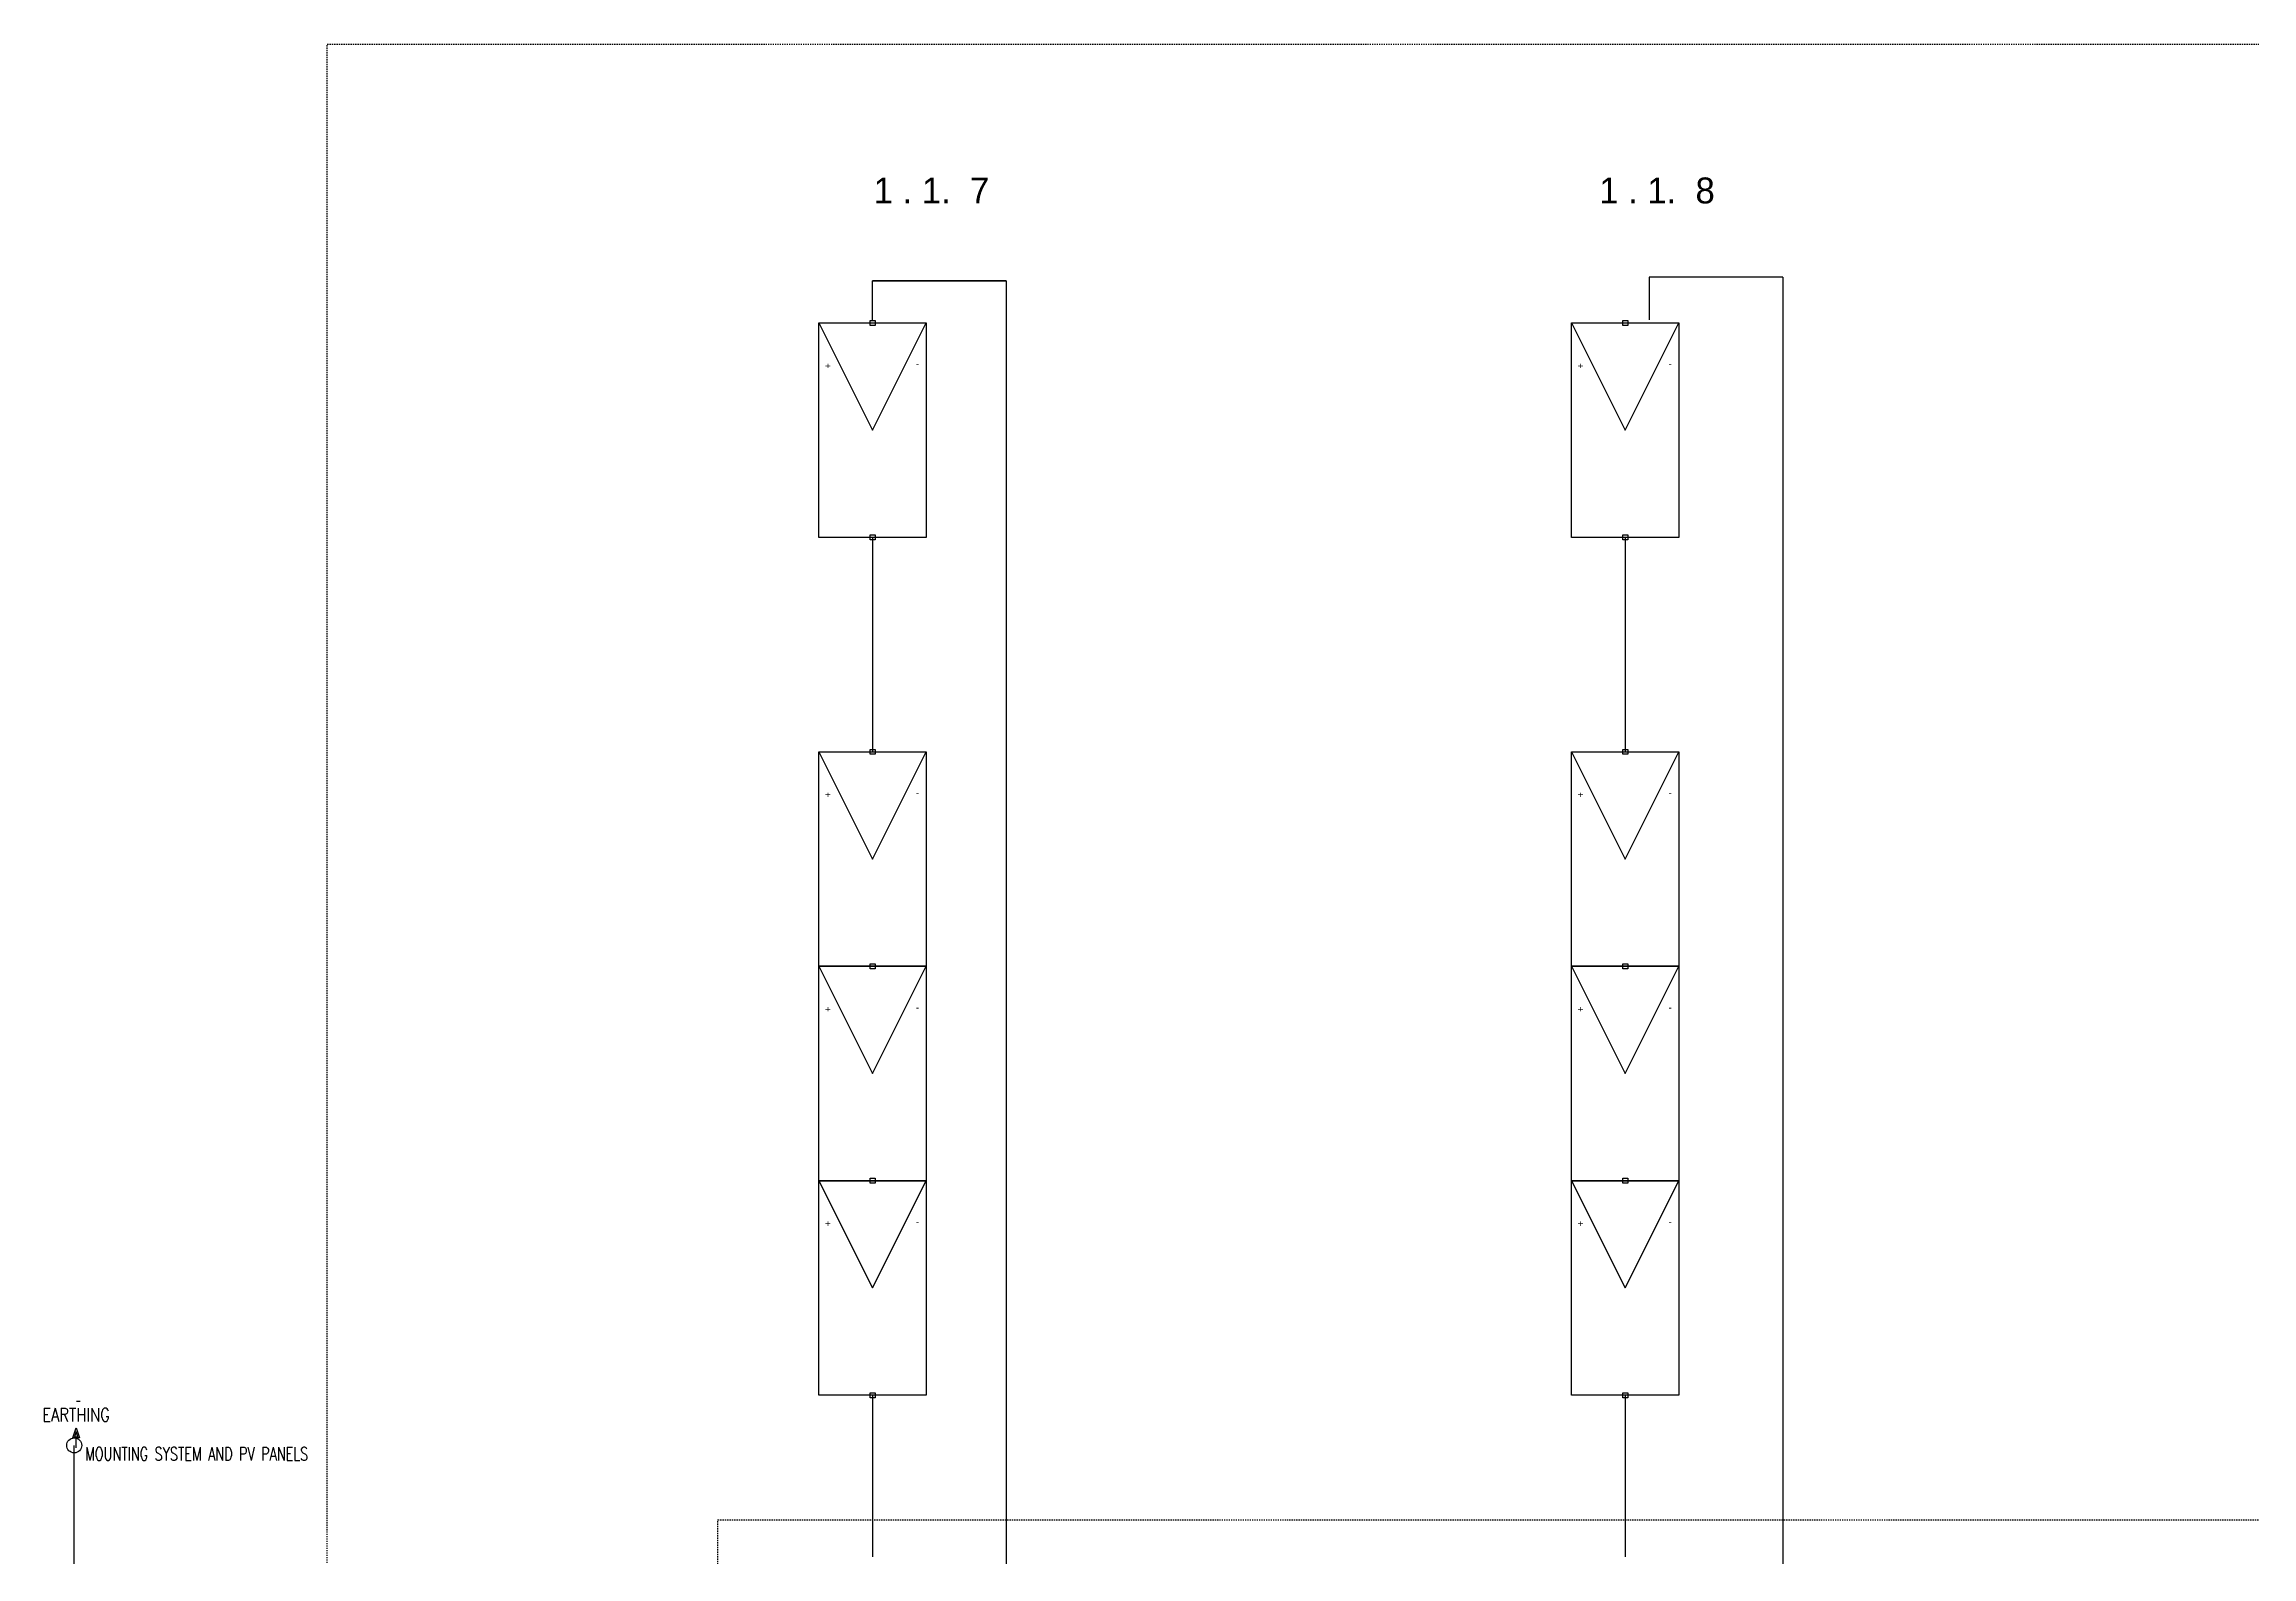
# Model space of a CAD drawing. Header units: inches. Extents: x -2552 to -899, y -1843 to 326.
# Drawn here: x -1649.4 to -1436.4, y -21.5 to 124.4 of the extents above; entities that cross this region are included whole.
import ezdxf
from ezdxf.enums import TextEntityAlignment as Align

# ---------------------------------------------------------------- set-up
doc = ezdxf.new("R2010")
doc.units = ezdxf.units.IN
doc.header["$MEASUREMENT"] = 0
doc.linetypes.add('HIDDEN2', pattern=[0.1875, 0.125, -0.0625])
for name, color, linetype in [('DESC', 1, 'Continuous'), ('GRN_12AWG', 3, 'Continuous'), ('GRY_20AWG', 9, 'Continuous'), ('LOCBOX', 92, 'HIDDEN2'), ('RED_10AWG', 1, 'Continuous'), ('SYMS', 7, 'Continuous'), ('WIREREF', 61, 'Continuous')]:
    doc.layers.add(name, color=color, linetype=linetype)
doc.styles.add('WD', font='romans.shx')

# ---------------------------------------------------------------- blocks, each defined once
blk = doc.blocks.new('HT0_01')
for p, q in [((-0.0625, 0.0625), (0.0625, 0.0625)), ((-0.0625, -0.0625), (-0.0625, 0.0625)), ((0.0625, 0.0625), (0.0625, -0.0625)), ((0.0625, -0.0625), (-0.0625, -0.0625))]:
    blk.add_line(p, q)
at = {"style": 'WD', "flags": 1}
for tag, p in [('X4TERM01', (-0.0625, 0)), ('X2TERM01', (0, 0.0625)), ('X1TERM01', (0.0625, 0)), ('X8TERM01', (0, -0.0625))]:
    blk.add_attdef(tag, p, '', height=0.01, dxfattribs=at)
blk = doc.blocks.new('PVM')
at = {"color": 5}
for p, q in [((2, 1), (1, 0.5)), ((1, 0.5), (2, 0))]:
    blk.add_line(p, q, dxfattribs=at)
blk.add_lwpolyline([(0, 1), (2, 1), (2, 0), (0, 0)], close=True, dxfattribs=at)
at = {"layer": 'SYMS', "color": 5, "xscale": 0.3699338068975089, "yscale": 0.3699338068975089, "zscale": 0.3699338068975089}
for p in [(0, 0.5), (2, 0.5)]:
    blk.add_blockref('HT0_01', p, dxfattribs=at)
at = {"color": 5, "char_height": 0.065, "attachment_point": 1}
for s, insert, rotation in [('+', (1.625, 0.883), 180), ('-', (1.57, 0.067), 90)]:
    blk.add_mtext_dynamic_manual_height_columns(s, width=0.09892, gutter_width=0.325, heights=[0], dxfattribs=dict(at, insert=insert, rotation=rotation))
blk = doc.blocks.new('VT0_02')
blk.add_circle((0, 0), 0.0699)
at = {"style": 'WD', "flags": 1}
for tag, p in [('X4TERM01', (-0.07, 0)), ('X2TERM01', (0, 0.07)), ('X1TERM01', (0.07, 0)), ('X8TERM01', (0, -0.07))]:
    blk.add_attdef(tag, p, '', height=0.01, dxfattribs=at)
blk = doc.blocks.new('HA1S2')
for points in [[(0, 0), (-0.031, 0), (0, 0.094), (0.031, 0), (0, 0)], [(-0.016, 0.011), (0.016, 0.011), (0, 0.058), (-0.016, 0.011)]]:
    blk.add_lwpolyline(points)
at = {"style": 'WD', "width": 0.8, "flags": 8}
blk.add_attdef('WIRENO', text='', height=0.125, dxfattribs=at).set_placement((0, 0.153), align=Align.CENTER)
at = {"style": 'WD', "flags": 1}
for tag, p in [('X8TERM01', (0, 0)), ('SIGCODE', (0.026, 0.066))]:
    blk.add_attdef(tag, p, '', height=0.01, dxfattribs=at)
at = {"style": 'WD', "width": 0.7}
for tag, p in [('XREF', (0.084, -0.036)), ('DESC1', (0.084, -0.211))]:
    blk.add_attdef(tag, p, '', height=0.125, dxfattribs=at)

msp = doc.modelspace()

# ---------------------------------------------------------------- linework, layer by layer
at = {"layer": 'GRN_12AWG', "lineweight": 30}
msp.add_line((-1646.52729, -104.27802), (-1646.52729, -10.77312), dxfattribs=at)
at = {"layer": 'GRY_20AWG', "lineweight": 30}
for p, q in [((-1645.93954, -6.54063), (-1646.30082, -6.54063)), ((-1646.34665, -10.99704), (-1646.34665, -10.05056))]:
    msp.add_line(p, q, dxfattribs=at)
at = {"layer": 'LOCBOX', "color": 5, "lineweight": 30}
msp.add_lwpolyline([(-1622.11072, 124.35461), (-1339.07277, 124.35461), (-1339.07277, -138.8906), (-1622.11072, -138.8906)], close=True, dxfattribs=at)
at = {"layer": 'LOCBOX', "color": 1, "lineweight": 30}
msp.add_lwpolyline([(-1584.41508, -17.95565), (-1356.838, -17.95565), (-1356.838, -69.95847), (-1584.41508, -69.95847)], close=True, dxfattribs=at)
at = {"layer": 'RED_10AWG', "lineweight": 30}
for p, q in [((-1569.4997, 97.7105), (-1569.4997, 101.53683)), ((-1569.4997, 101.53683), (-1556.61656, 101.53683)), ((-1556.61656, 101.53683), (-1569.4997, 101.53683)), ((-1556.61656, 101.53683), (-1556.61656, -30.02828)), ((-1481.68911, 101.8797), (-1494.57224, 101.8797)), ((-1494.57224, 101.8797), (-1494.57224, 97.76363)), ((-1481.68911, 101.8797), (-1481.68911, -29.6854)), ((-1569.4997, 76.79043), (-1569.4997, 56.10945)), ((-1496.88026, 76.79043), (-1496.88026, 56.10945)), ((-1569.4997, -5.93351), (-1569.4997, -21.52039)), ((-1496.88026, -5.93351), (-1496.88026, -21.52039))]:
    msp.add_line(p, q, dxfattribs=at)

# ---------------------------------------------------------------- block references
at = {"layer": 'SYMS', "lineweight": 30, "xscale": 10.34049320514139, "yscale": 10.34049320514139, "zscale": 10.34049320514139, "rotation": 90}
for name, p in [('PVM', (-1564.32945, 76.79043)), ('PVM', (-1491.71001, 76.79043)), ('PVM', (-1564.32945, 35.42846)), ('PVM', (-1491.71001, 35.42846)), ('PVM', (-1564.32945, 14.74748)), ('PVM', (-1491.71001, 14.74748)), ('PVM', (-1564.32945, -5.93351)), ('PVM', (-1491.71001, -5.93351)), ('VT0_02', (-1646.52729, -10.77312))]:
    msp.add_blockref(name, p, dxfattribs=at)
at = {"layer": 'SYMS', "lineweight": 30}
ref = msp.add_blockref('HA1S2', (-1646.34665, -10.05056), dxfattribs=dict(at, xscale=10.34049320514139, yscale=10.34049320514139, zscale=10.34049320514139))
ref.add_attrib('DESC1', 'MOUNTING SYSTEM AND PV PANELS', (-1645.47643, -12.23144), dxfattribs={"layer": 'DESC', "height": 1.2925617, "style": 'WD', "width": 0.7})
ref.add_attrib('WIRENO', 'EARTHING', dxfattribs={"layer": 'WIREREF', "height": 1.292562, "style": 'WD', "width": 0.8, "flags": 8}).set_placement((-1646.34731, -8.46546), align=Align.CENTER)

# ---------------------------------------------------------------- texts
at = {"char_height": 2.5, "attachment_point": 1}
for s, insert in [('1 . 1.  7', (-1569.39138, 111.49537)), ('1 . 1.  8', (-1499.39138, 111.49537))]:
    msp.add_mtext_dynamic_manual_height_columns(s, width=18.2202154, gutter_width=12.5, heights=[0], dxfattribs=dict(at, insert=insert))

doc.saveas('drawing.dxf')
